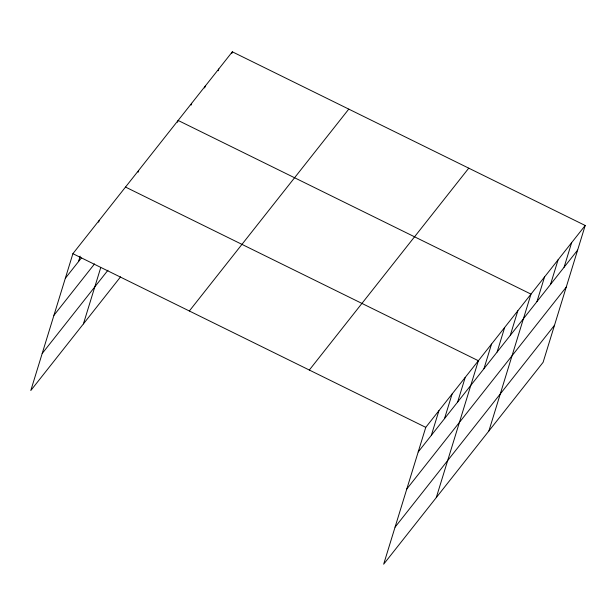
<?xml version="1.0" encoding="UTF-8"?>
<svg xmlns="http://www.w3.org/2000/svg" width="616" height="616" viewBox="0 0 616 616"><rect width="100%" height="100%" fill="white"/><g stroke="black" fill="none" stroke-linecap="round" stroke-linejoin="round"><path stroke-width="0.92" d="M585.2 225.479L425.764 427.35L383.668 564.194L543.104 362.316L585.2 225.479L232.332 51.806L72.896 253.684L30.8 390.521L120.582 276.838M78.478 261.638L80.165 256.171M98.645 222.191L99.207 220.374M83.414 323.9L100.678 267.791M138.107 172.234L138.662 170.409M177.562 122.268L178.124 120.443L530.992 294.117L488.896 430.954M191.114 105.105L191.676 103.288M204.666 87.949L205.228 86.124M218.218 70.786L218.78 68.969M231.77 53.631L232.332 51.806M431.346 435.312L438.915 410.695M444.498 418.657L452.075 394.04M457.65 402.002L465.226 377.385M436.282 497.574L478.378 360.73L125.51 187.064M483.96 368.691L491.53 344.082M497.112 352.036L504.689 327.427M510.264 335.381L517.84 310.772M536.975 301.57L544.544 276.954M550.527 284.415L558.096 259.798M564.079 267.252L571.648 242.635M65.327 278.293L81.335 258.019M53.931 315.33L94.533 263.918M42.196 353.492L107.962 270.216M189.343 310.995L348.779 109.117M309.317 370.039L468.753 168.168M418.195 451.967L577.631 250.096M406.799 489.004L566.235 287.125M395.064 527.157L554.492 325.286M72.896 253.684L425.764 427.35"/></g></svg>
